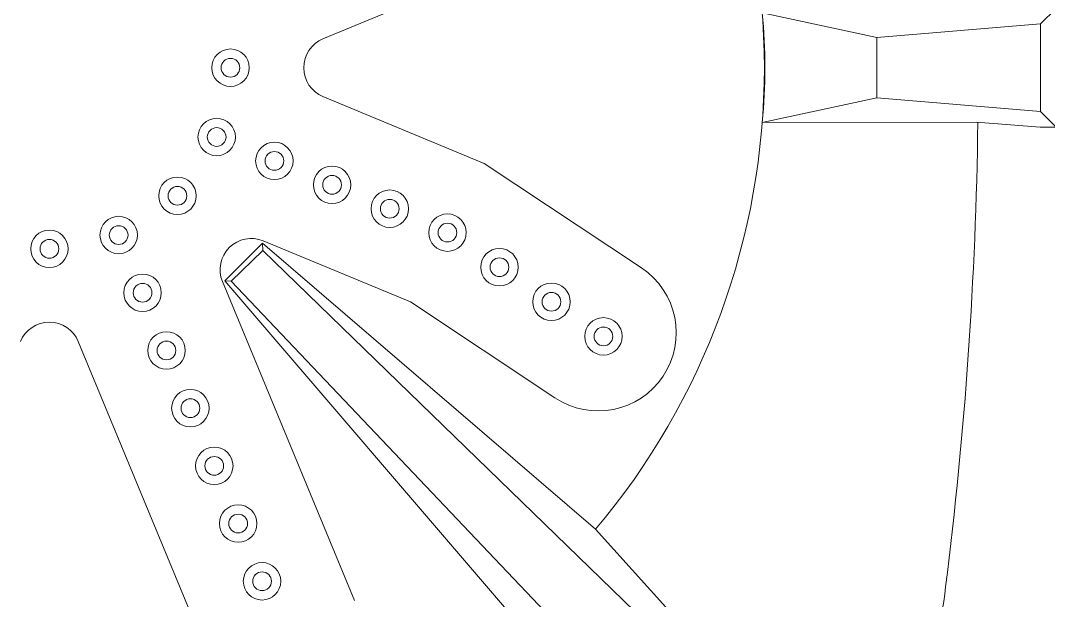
# Model space of a CAD drawing. Extents: x 306 to 2240, y 18 to 779.
# Drawn here: x 689.0286 to 689.1932, y 391.7195 to 391.8123 of the extents above; entities that cross this region are included whole.
import ezdxf

# ---------------------------------------------------------------- set-up
doc = ezdxf.new("R2010")
doc.units = 0
doc.header["$MEASUREMENT"] = 0
doc.linetypes.add('ACAD_ISO03W100', pattern=[30, 12, -18])
doc.layers.add('EQUIPAMIENTO SUPER', color=1, linetype='Continuous')

msp = doc.modelspace()

# ---------------------------------------------------------------- linework, layer by layer
at = {"layer": 'EQUIPAMIENTO SUPER', "color": 253, "lineweight": 0}
for p, q in [((689.0770614294656, 391.8093716978022, -6.438942029e-07), (689.1281069401834, 391.8305154406389, -6.438942029e-07)), ((689.0770614294656, 391.8093716978022, -6.438942029e-07), (689.1281069401834, 391.8305154406389, -6.438942029e-07)), ((689.1657449408361, 391.8095725021578, -6.438942029e-07), (689.1474092655175, 391.8135136076853, -6.438942029e-07)), ((689.1657449408361, 391.8095725021578, -6.438942029e-07), (689.1657449408361, 391.8047525021579, -6.438942029e-07)), ((689.1657449408361, 391.7999325021576, -6.438942029e-07), (689.1657449408361, 391.8047525021579, -6.438942029e-07)), ((689.1029003687349, 391.7894300633947, -6.438942029e-07), (689.0770614294656, 391.8001329024773, -6.438942029e-07)), ((689.1029003687349, 391.7894300633947, -6.438942029e-07), (689.0770614294656, 391.8001329024773, -6.438942029e-07)), ((689.1657449408361, 391.7999325021576, -6.438942029e-07), (689.1474092655175, 391.7959913966303, -6.438942029e-07)), ((689.1817427116897, 391.7960573814186, -6.438942029e-07), (689.1474092655175, 391.7959913966303, -6.438942029e-07)), ((689.1918960051175, 391.7952525021576, -6.438942029e-07), (689.1817427116897, 391.7960573814186, -6.438942029e-07)), ((689.1944949408376, 391.7952525021576, -6.438942029e-07), (689.1918960051175, 391.7952525021576, -6.438942029e-07)), ((689.1029003687349, 391.7894300633947, -6.438942029e-07), (689.128052620616, 391.7727075657029, -6.438942029e-07)), ((689.0674432286384, 391.7755039618261, -6.438942029e-07), (689.0673714240531, 391.7766390742756, -6.438942029e-07)), ((689.0910852924665, 391.7672642232181, -6.438942029e-07), (689.0674943436591, 391.7770359141645, -6.438942029e-07)), ((689.0910852924665, 391.7672642232181, -6.438942029e-07), (689.0674943436591, 391.7770359141645, -6.438942029e-07)), ((689.0609615288325, 391.7705030993401, -6.438942029e-07), (689.0821052716697, 391.7194575886243, -6.438942029e-07)), ((689.0609615288325, 391.7705030993401, -6.438942029e-07), (689.0821052716697, 391.7194575886243, -6.438942029e-07)), ((689.0624934811699, 391.770554214358, -6.438942029e-07), (689.0613587727589, 391.7706264229802, -6.438942029e-07)), ((689.0910852924665, 391.7672642232181, -6.438942029e-07), (689.1142112969886, 391.7518888779359, -6.438942029e-07)), ((689.0378645405203, 391.7609360135303, -6.438942029e-07), (689.0590082833572, 391.7098905028151, -6.438942029e-07)), ((689.0378645405203, 391.7609360135303, -6.438942029e-07), (689.0590082833572, 391.7098905028151, -6.438942029e-07))]:
    msp.add_line(p, q, dxfattribs=at)
at = {"layer": 'EQUIPAMIENTO SUPER', "color": 253, "linetype": 'ACAD_ISO03W100', "lineweight": 0}
for p, q in [((689.1944949408376, 391.8142525021579, -6.438942029e-07), (689.1919949408388, 391.811752502158, -6.438942029e-07)), ((689.1944949408376, 391.7952525021576, -6.438942029e-07), (689.1919949408388, 391.7977525021576, -6.438942029e-07))]:
    msp.add_line(p, q, dxfattribs=at)
at = {"layer": 'EQUIPAMIENTO SUPER', "color": 253, "lineweight": 0, "elevation": -6.438508219e-07}
for points in [[(689.1657449408361, 391.8047525021579), (689.1657449408361, 391.8095725021578), (689.1919949408388, 391.811752502158), (689.1919949408388, 391.8047525021579)], [(689.1657449408361, 391.8047525021579), (689.1657449408361, 391.8095725021578), (689.1919949408388, 391.811752502158), (689.1919949408388, 391.811752502158)], [(689.1919949408388, 391.811752502158), (689.1919949408388, 391.8047525021579)], [(689.1657449408361, 391.8047525021579), (689.1657449408361, 391.799932502158), (689.1919949408388, 391.7977525021576), (689.1919949408388, 391.8047525021579)], [(689.1657449408361, 391.8047525021579), (689.1657449408361, 391.799932502158), (689.1919949408388, 391.7977525021576), (689.1919949408388, 391.7977525021576)], [(689.1919949408388, 391.7977525021576), (689.1919949408388, 391.8047525021579)], [(689.0613587727589, 391.7706264229802), (689.0673714240531, 391.7766390742756), (689.1206984346848, 391.7308462344024), (689.1446549854213, 391.7043144517704), (689.1944949408376, 391.6557244453879), (689.1944949408376, 391.6060025021579), (689.1754949408372, 391.6060025021579), (689.1754949408372, 391.6478552195067), (689.1336145263836, 391.6932807734674), (689.107101612643, 391.7172571192534), (689.0613587727589, 391.7706264229802)], [(689.1919949408388, 391.6085025021579), (689.1919949408388, 391.6546519970948), (689.0674432286384, 391.7755039618261), (689.0623485954953, 391.7705634343433), (689.177994940836, 391.6488530072215), (689.177994940836, 391.6085025021579), (689.1919949408388, 391.6085025021579), (689.1919949408388, 391.6085025021579)]]:
    msp.add_lwpolyline(points, dxfattribs=at)
at = {"layer": 'EQUIPAMIENTO SUPER', "color": 253, "lineweight": 0}
for centre, radius in [((689.0622451428592, 391.8047523001396, -6.438942029e-07), 0.003), ((689.0622451428592, 391.8047523001396, -6.438942029e-07), 0.003), ((689.0622451428592, 391.8047523001396, -6.438942029e-07), 0.003), ((689.0622451428592, 391.8047523001396, -6.438942029e-07), 0.003), ((689.0622451428592, 391.8047523001396, -6.438942029e-07), 0.003), ((689.0622451428592, 391.8047523001396, -6.438942029e-07), 0.003), ((689.0622451428592, 391.8047523001396, -6.438942029e-07), 0.003), ((689.0622451428592, 391.8047523001396, -6.438942029e-07), 0.003), ((689.0622451428592, 391.8047523001396, -6.438942029e-07), 0.003), ((689.0622451428592, 391.8047523001396, -6.438942029e-07), 0.003), ((689.0622451428592, 391.8047523001396, -6.438942029e-07), 0.003), ((689.0622451428592, 391.8047523001396, -6.438942029e-07), 0.003), ((689.0622451428592, 391.8047523001396, -6.438942029e-07), 0.003), ((689.0622451428592, 391.8047523001396, -6.438942029e-07), 0.003), ((689.0622451428592, 391.8047523001396, -6.438942029e-07), 0.003), ((689.0622451428592, 391.8047523001396, -6.438942029e-07), 0.003), ((689.0622451428592, 391.8047523001396, -6.438942029e-07), 0.0015), ((689.0622451428592, 391.8047523001396, -6.438942029e-07), 0.0015), ((689.0622451428592, 391.8047523001396, -6.438942029e-07), 0.0015), ((689.0622451428592, 391.8047523001396, -6.438942029e-07), 0.0015), ((689.0622451428592, 391.8047523001396, -6.438942029e-07), 0.0015), ((689.0622451428592, 391.8047523001396, -6.438942029e-07), 0.0015), ((689.0622451428592, 391.8047523001396, -6.438942029e-07), 0.0015), ((689.0622451428592, 391.8047523001396, -6.438942029e-07), 0.0015), ((689.0622451428592, 391.8047523001396, -6.438942029e-07), 0.0015), ((689.0622451428592, 391.8047523001396, -6.438942029e-07), 0.0015), ((689.0622451428592, 391.8047523001396, -6.438942029e-07), 0.0015), ((689.0622451428592, 391.8047523001396, -6.438942029e-07), 0.0015), ((689.0622451428592, 391.8047523001396, -6.438942029e-07), 0.0015), ((689.0622451428592, 391.8047523001396, -6.438942029e-07), 0.0015), ((689.0622451428592, 391.8047523001396, -6.438942029e-07), 0.0015), ((689.0622451428592, 391.8047523001396, -6.438942029e-07), 0.0015), ((689.0600376493007, 391.7936544806009, -6.438942029e-07), 0.003), ((689.0600376493007, 391.7936544806009, -6.438942029e-07), 0.003), ((689.0600376493007, 391.7936544806009, -6.438942029e-07), 0.003), ((689.0600376493007, 391.7936544806009, -6.438942029e-07), 0.003), ((689.0600376493007, 391.7936544806009, -6.438942029e-07), 0.003), ((689.0600376493007, 391.7936544806009, -6.438942029e-07), 0.003), ((689.0600376493007, 391.7936544806009, -6.438942029e-07), 0.003), ((689.0600376493007, 391.7936544806009, -6.438942029e-07), 0.003), ((689.0600376493007, 391.7936544806009, -6.438942029e-07), 0.003), ((689.0600376493007, 391.7936544806009, -6.438942029e-07), 0.003), ((689.0600376493007, 391.7936544806009, -6.438942029e-07), 0.003), ((689.0600376493007, 391.7936544806009, -6.438942029e-07), 0.003), ((689.0600376493007, 391.7936544806009, -6.438942029e-07), 0.003), ((689.0600376493007, 391.7936544806009, -6.438942029e-07), 0.003), ((689.0600376493007, 391.7936544806009, -6.438942029e-07), 0.003), ((689.0600376493007, 391.7936544806009, -6.438942029e-07), 0.003), ((689.0600376493007, 391.7936544806009, -6.438942029e-07), 0.0015), ((689.0600376493007, 391.7936544806009, -6.438942029e-07), 0.0015), ((689.0600376493007, 391.7936544806009, -6.438942029e-07), 0.0015), ((689.0600376493007, 391.7936544806009, -6.438942029e-07), 0.0015), ((689.0600376493007, 391.7936544806009, -6.438942029e-07), 0.0015), ((689.0600376493007, 391.7936544806009, -6.438942029e-07), 0.0015), ((689.0600376493007, 391.7936544806009, -6.438942029e-07), 0.0015), ((689.0600376493007, 391.7936544806009, -6.438942029e-07), 0.0015), ((689.0600376493007, 391.7936544806009, -6.438942029e-07), 0.0015), ((689.0600376493007, 391.7936544806009, -6.438942029e-07), 0.0015), ((689.0600376493007, 391.7936544806009, -6.438942029e-07), 0.0015), ((689.0600376493007, 391.7936544806009, -6.438942029e-07), 0.0015), ((689.0600376493007, 391.7936544806009, -6.438942029e-07), 0.0015), ((689.0600376493007, 391.7936544806009, -6.438942029e-07), 0.0015), ((689.0600376493007, 391.7936544806009, -6.438942029e-07), 0.0015), ((689.0600376493007, 391.7936544806009, -6.438942029e-07), 0.0015), ((689.0692764446271, 391.7898276462774, -6.438942029e-07), 0.003), ((689.0692764446271, 391.7898276462774, -6.438942029e-07), 0.003), ((689.0692764446271, 391.7898276462774, -6.438942029e-07), 0.003), ((689.0692764446271, 391.7898276462774, -6.438942029e-07), 0.003), ((689.0692764446271, 391.7898276462774, -6.438942029e-07), 0.003), ((689.0692764446271, 391.7898276462774, -6.438942029e-07), 0.003), ((689.0692764446271, 391.7898276462774, -6.438942029e-07), 0.003), ((689.0692764446271, 391.7898276462774, -6.438942029e-07), 0.003), ((689.0692764446271, 391.7898276462774, -6.438942029e-07), 0.003), ((689.0692764446271, 391.7898276462774, -6.438942029e-07), 0.003), ((689.0692764446271, 391.7898276462774, -6.438942029e-07), 0.003), ((689.0692764446271, 391.7898276462774, -6.438942029e-07), 0.003), ((689.0692764446271, 391.7898276462774, -6.438942029e-07), 0.003), ((689.0692764446271, 391.7898276462774, -6.438942029e-07), 0.003), ((689.0692764446271, 391.7898276462774, -6.438942029e-07), 0.003), ((689.0692764446271, 391.7898276462774, -6.438942029e-07), 0.003), ((689.0692764446271, 391.7898276462774, -6.438942029e-07), 0.0015), ((689.0692764446271, 391.7898276462774, -6.438942029e-07), 0.0015), ((689.0692764446271, 391.7898276462774, -6.438942029e-07), 0.0015), ((689.0692764446271, 391.7898276462774, -6.438942029e-07), 0.0015), ((689.0692764446271, 391.7898276462774, -6.438942029e-07), 0.0015), ((689.0692764446271, 391.7898276462774, -6.438942029e-07), 0.0015), ((689.0692764446271, 391.7898276462774, -6.438942029e-07), 0.0015), ((689.0692764446271, 391.7898276462774, -6.438942029e-07), 0.0015), ((689.0692764446271, 391.7898276462774, -6.438942029e-07), 0.0015), ((689.0692764446271, 391.7898276462774, -6.438942029e-07), 0.0015), ((689.0692764446271, 391.7898276462774, -6.438942029e-07), 0.0015), ((689.0692764446271, 391.7898276462774, -6.438942029e-07), 0.0015), ((689.0692764446271, 391.7898276462774, -6.438942029e-07), 0.0015), ((689.0692764446271, 391.7898276462774, -6.438942029e-07), 0.0015), ((689.0692764446271, 391.7898276462774, -6.438942029e-07), 0.0015), ((689.0692764446271, 391.7898276462774, -6.438942029e-07), 0.0015), ((689.0785152399533, 391.7860008119537, -6.438942029e-07), 0.003), ((689.0785152399533, 391.7860008119537, -6.438942029e-07), 0.003), ((689.0785152399533, 391.7860008119537, -6.438942029e-07), 0.003), ((689.0785152399533, 391.7860008119537, -6.438942029e-07), 0.003), ((689.0785152399533, 391.7860008119537, -6.438942029e-07), 0.003), ((689.0785152399533, 391.7860008119537, -6.438942029e-07), 0.003), ((689.0785152399533, 391.7860008119537, -6.438942029e-07), 0.003), ((689.0785152399533, 391.7860008119537, -6.438942029e-07), 0.003), ((689.0785152399533, 391.7860008119537, -6.438942029e-07), 0.003), ((689.0785152399533, 391.7860008119537, -6.438942029e-07), 0.003), ((689.0785152399533, 391.7860008119537, -6.438942029e-07), 0.003), ((689.0785152399533, 391.7860008119537, -6.438942029e-07), 0.003), ((689.0785152399533, 391.7860008119537, -6.438942029e-07), 0.003), ((689.0785152399533, 391.7860008119537, -6.438942029e-07), 0.003), ((689.0785152399533, 391.7860008119537, -6.438942029e-07), 0.003), ((689.0785152399533, 391.7860008119537, -6.438942029e-07), 0.003), ((689.0537512395152, 391.7842462034852, -6.438942029e-07), 0.003), ((689.0537512395152, 391.7842462034852, -6.438942029e-07), 0.003), ((689.0537512395152, 391.7842462034852, -6.438942029e-07), 0.003), ((689.0537512395152, 391.7842462034852, -6.438942029e-07), 0.003), ((689.0537512395152, 391.7842462034852, -6.438942029e-07), 0.003), ((689.0537512395152, 391.7842462034852, -6.438942029e-07), 0.003), ((689.0537512395152, 391.7842462034852, -6.438942029e-07), 0.003), ((689.0537512395152, 391.7842462034852, -6.438942029e-07), 0.003), ((689.0537512395152, 391.7842462034852, -6.438942029e-07), 0.003), ((689.0537512395152, 391.7842462034852, -6.438942029e-07), 0.003), ((689.0537512395152, 391.7842462034852, -6.438942029e-07), 0.003), ((689.0537512395152, 391.7842462034852, -6.438942029e-07), 0.003), ((689.0537512395152, 391.7842462034852, -6.438942029e-07), 0.003), ((689.0537512395152, 391.7842462034852, -6.438942029e-07), 0.003), ((689.0537512395152, 391.7842462034852, -6.438942029e-07), 0.003), ((689.0537512395152, 391.7842462034852, -6.438942029e-07), 0.003), ((689.0537512395152, 391.7842462034852, -6.438942029e-07), 0.003), ((689.0537512395152, 391.7842462034852, -6.438942029e-07), 0.003), ((689.0537512395152, 391.7842462034852, -6.438942029e-07), 0.003), ((689.0537512395152, 391.7842462034852, -6.438942029e-07), 0.003), ((689.0537512395152, 391.7842462034852, -6.438942029e-07), 0.003), ((689.0537512395152, 391.7842462034852, -6.438942029e-07), 0.003), ((689.0537512395152, 391.7842462034852, -6.438942029e-07), 0.003), ((689.0537512395152, 391.7842462034852, -6.438942029e-07), 0.003), ((689.0537512395152, 391.7842462034852, -6.438942029e-07), 0.003), ((689.0785152399533, 391.7860008119537, -6.438942029e-07), 0.0015), ((689.0785152399533, 391.7860008119537, -6.438942029e-07), 0.0015), ((689.0785152399533, 391.7860008119537, -6.438942029e-07), 0.0015), ((689.0785152399533, 391.7860008119537, -6.438942029e-07), 0.0015), ((689.0785152399533, 391.7860008119537, -6.438942029e-07), 0.0015), ((689.0785152399533, 391.7860008119537, -6.438942029e-07), 0.0015), ((689.0785152399533, 391.7860008119537, -6.438942029e-07), 0.0015), ((689.0785152399533, 391.7860008119537, -6.438942029e-07), 0.0015), ((689.0785152399533, 391.7860008119537, -6.438942029e-07), 0.0015), ((689.0785152399533, 391.7860008119537, -6.438942029e-07), 0.0015), ((689.0785152399533, 391.7860008119537, -6.438942029e-07), 0.0015), ((689.0785152399533, 391.7860008119537, -6.438942029e-07), 0.0015), ((689.0785152399533, 391.7860008119537, -6.438942029e-07), 0.0015), ((689.0785152399533, 391.7860008119537, -6.438942029e-07), 0.0015), ((689.0785152399533, 391.7860008119537, -6.438942029e-07), 0.0015), ((689.0785152399533, 391.7860008119537, -6.438942029e-07), 0.0015), ((689.0537512395152, 391.7842462034852, -6.438942029e-07), 0.0015), ((689.0537512395152, 391.7842462034852, -6.438942029e-07), 0.0015), ((689.0537512395152, 391.7842462034852, -6.438942029e-07), 0.0015), ((689.0537512395152, 391.7842462034852, -6.438942029e-07), 0.0015), ((689.0537512395152, 391.7842462034852, -6.438942029e-07), 0.0015), ((689.0537512395152, 391.7842462034852, -6.438942029e-07), 0.0015), ((689.0537512395152, 391.7842462034852, -6.438942029e-07), 0.0015), ((689.0537512395152, 391.7842462034852, -6.438942029e-07), 0.0015), ((689.0537512395152, 391.7842462034852, -6.438942029e-07), 0.0015), ((689.0537512395152, 391.7842462034852, -6.438942029e-07), 0.0015), ((689.0537512395152, 391.7842462034852, -6.438942029e-07), 0.0015), ((689.0537512395152, 391.7842462034852, -6.438942029e-07), 0.0015), ((689.0537512395152, 391.7842462034852, -6.438942029e-07), 0.0015), ((689.0537512395152, 391.7842462034852, -6.438942029e-07), 0.0015), ((689.0537512395152, 391.7842462034852, -6.438942029e-07), 0.0015), ((689.0537512395152, 391.7842462034852, -6.438942029e-07), 0.0015), ((689.0877540352761, 391.78217397763, -6.438942029e-07), 0.003), ((689.0877540352761, 391.78217397763, -6.438942029e-07), 0.003), ((689.0877540352761, 391.78217397763, -6.438942029e-07), 0.003), ((689.0877540352761, 391.78217397763, -6.438942029e-07), 0.003), ((689.0877540352761, 391.78217397763, -6.438942029e-07), 0.003), ((689.0877540352761, 391.78217397763, -6.438942029e-07), 0.003), ((689.0877540352761, 391.78217397763, -6.438942029e-07), 0.003), ((689.0877540352761, 391.78217397763, -6.438942029e-07), 0.003), ((689.0877540352761, 391.78217397763, -6.438942029e-07), 0.003), ((689.0877540352761, 391.78217397763, -6.438942029e-07), 0.003), ((689.0877540352761, 391.78217397763, -6.438942029e-07), 0.003), ((689.0877540352761, 391.78217397763, -6.438942029e-07), 0.003), ((689.0877540352761, 391.78217397763, -6.438942029e-07), 0.003), ((689.0877540352761, 391.78217397763, -6.438942029e-07), 0.003), ((689.0877540352761, 391.78217397763, -6.438942029e-07), 0.003), ((689.0877540352761, 391.78217397763, -6.438942029e-07), 0.003), ((689.0877540352761, 391.78217397763, -6.438942029e-07), 0.0015), ((689.0877540352761, 391.78217397763, -6.438942029e-07), 0.0015), ((689.0877540352761, 391.78217397763, -6.438942029e-07), 0.0015), ((689.0877540352761, 391.78217397763, -6.438942029e-07), 0.0015), ((689.0877540352761, 391.78217397763, -6.438942029e-07), 0.0015), ((689.0877540352761, 391.78217397763, -6.438942029e-07), 0.0015), ((689.0877540352761, 391.78217397763, -6.438942029e-07), 0.0015), ((689.0877540352761, 391.78217397763, -6.438942029e-07), 0.0015), ((689.0877540352761, 391.78217397763, -6.438942029e-07), 0.0015), ((689.0877540352761, 391.78217397763, -6.438942029e-07), 0.0015), ((689.0877540352761, 391.78217397763, -6.438942029e-07), 0.0015), ((689.0877540352761, 391.78217397763, -6.438942029e-07), 0.0015), ((689.0877540352761, 391.78217397763, -6.438942029e-07), 0.0015), ((689.0877540352761, 391.78217397763, -6.438942029e-07), 0.0015), ((689.0877540352761, 391.78217397763, -6.438942029e-07), 0.0015), ((689.0877540352761, 391.78217397763, -6.438942029e-07), 0.0015), ((689.0443429623978, 391.7779597936969, -6.438942029e-07), 0.003), ((689.0443429623978, 391.7779597936969, -6.438942029e-07), 0.003), ((689.0443429623978, 391.7779597936969, -6.438942029e-07), 0.003), ((689.0443429623978, 391.7779597936969, -6.438942029e-07), 0.003), ((689.0443429623978, 391.7779597936969, -6.438942029e-07), 0.003), ((689.0443429623978, 391.7779597936969, -6.438942029e-07), 0.003), ((689.0443429623978, 391.7779597936969, -6.438942029e-07), 0.003), ((689.0443429623978, 391.7779597936969, -6.438942029e-07), 0.003), ((689.0443429623978, 391.7779597936969, -6.438942029e-07), 0.003), ((689.0443429623978, 391.7779597936969, -6.438942029e-07), 0.003), ((689.0443429623978, 391.7779597936969, -6.438942029e-07), 0.003), ((689.0443429623978, 391.7779597936969, -6.438942029e-07), 0.003), ((689.0443429623978, 391.7779597936969, -6.438942029e-07), 0.003), ((689.0443429623978, 391.7779597936969, -6.438942029e-07), 0.003), ((689.0443429623978, 391.7779597936969, -6.438942029e-07), 0.003), ((689.0443429623978, 391.7779597936969, -6.438942029e-07), 0.003), ((689.0443429623978, 391.7779597936969, -6.438942029e-07), 0.003), ((689.0443429623978, 391.7779597936969, -6.438942029e-07), 0.003), ((689.0443429623978, 391.7779597936969, -6.438942029e-07), 0.003), ((689.0443429623978, 391.7779597936969, -6.438942029e-07), 0.003), ((689.0443429623978, 391.7779597936969, -6.438942029e-07), 0.003), ((689.0443429623978, 391.7779597936969, -6.438942029e-07), 0.003), ((689.0443429623978, 391.7779597936969, -6.438942029e-07), 0.003), ((689.0443429623978, 391.7779597936969, -6.438942029e-07), 0.003), ((689.0443429623978, 391.7779597936969, -6.438942029e-07), 0.003), ((689.0443429623978, 391.7779597936969, -6.438942029e-07), 0.003), ((689.0443429623978, 391.7779597936969, -6.438942029e-07), 0.003), ((689.0443429623978, 391.7779597936969, -6.438942029e-07), 0.003), ((689.0443429623978, 391.7779597936969, -6.438942029e-07), 0.003), ((689.0443429623978, 391.7779597936969, -6.438942029e-07), 0.003), ((689.0443429623978, 391.7779597936969, -6.438942029e-07), 0.003), ((689.0443429623978, 391.7779597936969, -6.438942029e-07), 0.003), ((689.0443429623978, 391.7779597936969, -6.438942029e-07), 0.003), ((689.0443429623978, 391.7779597936969, -6.438942029e-07), 0.003), ((689.0443429623978, 391.7779597936969, -6.438942029e-07), 0.003), ((689.0443429623978, 391.7779597936969, -6.438942029e-07), 0.003), ((689.0443429623978, 391.7779597936969, -6.438942029e-07), 0.003), ((689.0443429623978, 391.7779597936969, -6.438942029e-07), 0.003), ((689.0443429623978, 391.7779597936969, -6.438942029e-07), 0.003), ((689.0443429623978, 391.7779597936969, -6.438942029e-07), 0.003), ((689.0443429623978, 391.7779597936969, -6.438942029e-07), 0.003), ((689.0443429623978, 391.7779597936969, -6.438942029e-07), 0.003), ((689.0443429623978, 391.7779597936969, -6.438942029e-07), 0.003), ((689.0443429623978, 391.7779597936969, -6.438942029e-07), 0.003), ((689.0443429623978, 391.7779597936969, -6.438942029e-07), 0.003), ((689.0443429623978, 391.7779597936969, -6.438942029e-07), 0.003), ((689.0443429623978, 391.7779597936969, -6.438942029e-07), 0.003), ((689.0443429623978, 391.7779597936969, -6.438942029e-07), 0.003), ((689.0969928306025, 391.7783471433066, -6.438942029e-07), 0.003), ((689.0969928306025, 391.7783471433066, -6.438942029e-07), 0.003), ((689.0969928306025, 391.7783471433066, -6.438942029e-07), 0.003), ((689.0969928306025, 391.7783471433066, -6.438942029e-07), 0.003), ((689.0969928306025, 391.7783471433066, -6.438942029e-07), 0.003), ((689.0969928306025, 391.7783471433066, -6.438942029e-07), 0.003), ((689.0969928306025, 391.7783471433066, -6.438942029e-07), 0.003), ((689.0969928306025, 391.7783471433066, -6.438942029e-07), 0.003), ((689.0969928306025, 391.7783471433066, -6.438942029e-07), 0.003), ((689.0969928306025, 391.7783471433066, -6.438942029e-07), 0.003), ((689.0969928306025, 391.7783471433066, -6.438942029e-07), 0.003), ((689.0969928306025, 391.7783471433066, -6.438942029e-07), 0.003), ((689.0969928306025, 391.7783471433066, -6.438942029e-07), 0.003), ((689.0969928306025, 391.7783471433066, -6.438942029e-07), 0.003), ((689.0969928306025, 391.7783471433066, -6.438942029e-07), 0.003), ((689.0969928306025, 391.7783471433066, -6.438942029e-07), 0.003), ((689.0443429623978, 391.7779597936969, -6.438942029e-07), 0.0015), ((689.0443429623978, 391.7779597936969, -6.438942029e-07), 0.0015), ((689.0443429623978, 391.7779597936969, -6.438942029e-07), 0.0015), ((689.0443429623978, 391.7779597936969, -6.438942029e-07), 0.0015), ((689.0443429623978, 391.7779597936969, -6.438942029e-07), 0.0015), ((689.0443429623978, 391.7779597936969, -6.438942029e-07), 0.0015), ((689.0443429623978, 391.7779597936969, -6.438942029e-07), 0.0015), ((689.0443429623978, 391.7779597936969, -6.438942029e-07), 0.0015), ((689.0443429623978, 391.7779597936969, -6.438942029e-07), 0.0015), ((689.0443429623978, 391.7779597936969, -6.438942029e-07), 0.0015), ((689.0443429623978, 391.7779597936969, -6.438942029e-07), 0.0015), ((689.0443429623978, 391.7779597936969, -6.438942029e-07), 0.0015), ((689.0443429623978, 391.7779597936969, -6.438942029e-07), 0.0015), ((689.0443429623978, 391.7779597936969, -6.438942029e-07), 0.0015), ((689.0443429623978, 391.7779597936969, -6.438942029e-07), 0.0015), ((689.0443429623978, 391.7779597936969, -6.438942029e-07), 0.0015), ((689.0443429623978, 391.7779597936969, -6.438942029e-07), 0.0015), ((689.0443429623978, 391.7779597936969, -6.438942029e-07), 0.0015), ((689.0443429623978, 391.7779597936969, -6.438942029e-07), 0.0015), ((689.0443429623978, 391.7779597936969, -6.438942029e-07), 0.0015), ((689.0443429623978, 391.7779597936969, -6.438942029e-07), 0.0015), ((689.0443429623978, 391.7779597936969, -6.438942029e-07), 0.0015), ((689.0443429623978, 391.7779597936969, -6.438942029e-07), 0.0015), ((689.0443429623978, 391.7779597936969, -6.438942029e-07), 0.0015), ((689.0443429623978, 391.7779597936969, -6.438942029e-07), 0.0015), ((689.0443429623978, 391.7779597936969, -6.438942029e-07), 0.0015), ((689.0443429623978, 391.7779597936969, -6.438942029e-07), 0.0015), ((689.0443429623978, 391.7779597936969, -6.438942029e-07), 0.0015), ((689.0443429623978, 391.7779597936969, -6.438942029e-07), 0.0015), ((689.0443429623978, 391.7779597936969, -6.438942029e-07), 0.0015), ((689.0443429623978, 391.7779597936969, -6.438942029e-07), 0.0015), ((689.0443429623978, 391.7779597936969, -6.438942029e-07), 0.0015), ((689.0443429623978, 391.7779597936969, -6.438942029e-07), 0.0015), ((689.0443429623978, 391.7779597936969, -6.438942029e-07), 0.0015), ((689.0443429623978, 391.7779597936969, -6.438942029e-07), 0.0015), ((689.0443429623978, 391.7779597936969, -6.438942029e-07), 0.0015), ((689.0443429623978, 391.7779597936969, -6.438942029e-07), 0.0015), ((689.0443429623978, 391.7779597936969, -6.438942029e-07), 0.0015), ((689.0443429623978, 391.7779597936969, -6.438942029e-07), 0.0015), ((689.0443429623978, 391.7779597936969, -6.438942029e-07), 0.0015), ((689.0443429623978, 391.7779597936969, -6.438942029e-07), 0.0015), ((689.0443429623978, 391.7779597936969, -6.438942029e-07), 0.0015), ((689.0443429623978, 391.7779597936969, -6.438942029e-07), 0.0015), ((689.0443429623978, 391.7779597936969, -6.438942029e-07), 0.0015), ((689.0443429623978, 391.7779597936969, -6.438942029e-07), 0.0015), ((689.0443429623978, 391.7779597936969, -6.438942029e-07), 0.0015), ((689.0443429623978, 391.7779597936969, -6.438942029e-07), 0.0015), ((689.0443429623978, 391.7779597936969, -6.438942029e-07), 0.0015), ((689.0969928306025, 391.7783471433066, -6.438942029e-07), 0.0015), ((689.0969928306025, 391.7783471433066, -6.438942029e-07), 0.0015), ((689.0969928306025, 391.7783471433066, -6.438942029e-07), 0.0015), ((689.0969928306025, 391.7783471433066, -6.438942029e-07), 0.0015), ((689.0969928306025, 391.7783471433066, -6.438942029e-07), 0.0015), ((689.0969928306025, 391.7783471433066, -6.438942029e-07), 0.0015), ((689.0969928306025, 391.7783471433066, -6.438942029e-07), 0.0015), ((689.0969928306025, 391.7783471433066, -6.438942029e-07), 0.0015), ((689.0969928306025, 391.7783471433066, -6.438942029e-07), 0.0015), ((689.0969928306025, 391.7783471433066, -6.438942029e-07), 0.0015), ((689.0969928306025, 391.7783471433066, -6.438942029e-07), 0.0015), ((689.0969928306025, 391.7783471433066, -6.438942029e-07), 0.0015), ((689.0969928306025, 391.7783471433066, -6.438942029e-07), 0.0015), ((689.0969928306025, 391.7783471433066, -6.438942029e-07), 0.0015), ((689.0969928306025, 391.7783471433066, -6.438942029e-07), 0.0015), ((689.0969928306025, 391.7783471433066, -6.438942029e-07), 0.0015), ((689.0332451428606, 391.7757523001394, -6.438942029e-07), 0.003), ((689.0332451428606, 391.7757523001394, -6.438942029e-07), 0.003), ((689.0332451428606, 391.7757523001394, -6.438942029e-07), 0.003), ((689.0332451428606, 391.7757523001394, -6.438942029e-07), 0.003), ((689.0332451428606, 391.7757523001394, -6.438942029e-07), 0.003), ((689.0332451428606, 391.7757523001394, -6.438942029e-07), 0.003), ((689.0332451428606, 391.7757523001394, -6.438942029e-07), 0.003), ((689.0332451428606, 391.7757523001394, -6.438942029e-07), 0.003), ((689.0332451428606, 391.7757523001394, -6.438942029e-07), 0.003), ((689.0332451428606, 391.7757523001394, -6.438942029e-07), 0.003), ((689.0332451428606, 391.7757523001394, -6.438942029e-07), 0.003), ((689.0332451428606, 391.7757523001394, -6.438942029e-07), 0.003), ((689.0332451428606, 391.7757523001394, -6.438942029e-07), 0.003), ((689.0332451428606, 391.7757523001394, -6.438942029e-07), 0.003), ((689.0332451428606, 391.7757523001394, -6.438942029e-07), 0.003), ((689.0332451428606, 391.7757523001394, -6.438942029e-07), 0.003), ((689.0332451428606, 391.7757523001394, -6.438942029e-07), 0.003), ((689.0332451428606, 391.7757523001394, -6.438942029e-07), 0.003), ((689.0332451428606, 391.7757523001394, -6.438942029e-07), 0.003), ((689.0332451428606, 391.7757523001394, -6.438942029e-07), 0.003), ((689.0332451428606, 391.7757523001394, -6.438942029e-07), 0.003), ((689.0332451428606, 391.7757523001394, -6.438942029e-07), 0.003), ((689.0332451428606, 391.7757523001394, -6.438942029e-07), 0.003), ((689.0332451428606, 391.7757523001394, -6.438942029e-07), 0.003), ((689.0332451428606, 391.7757523001394, -6.438942029e-07), 0.003), ((689.0332451428606, 391.7757523001394, -6.438942029e-07), 0.003), ((689.0332451428606, 391.7757523001394, -6.438942029e-07), 0.003), ((689.0332451428606, 391.7757523001394, -6.438942029e-07), 0.003), ((689.0332451428606, 391.7757523001394, -6.438942029e-07), 0.003), ((689.0332451428606, 391.7757523001394, -6.438942029e-07), 0.003), ((689.0332451428606, 391.7757523001394, -6.438942029e-07), 0.003), ((689.0332451428606, 391.7757523001394, -6.438942029e-07), 0.003), ((689.0332451428606, 391.7757523001394, -6.438942029e-07), 0.0015), ((689.0332451428606, 391.7757523001394, -6.438942029e-07), 0.0015), ((689.0332451428606, 391.7757523001394, -6.438942029e-07), 0.0015), ((689.0332451428606, 391.7757523001394, -6.438942029e-07), 0.0015), ((689.0332451428606, 391.7757523001394, -6.438942029e-07), 0.0015), ((689.0332451428606, 391.7757523001394, -6.438942029e-07), 0.0015), ((689.0332451428606, 391.7757523001394, -6.438942029e-07), 0.0015), ((689.0332451428606, 391.7757523001394, -6.438942029e-07), 0.0015), ((689.0332451428606, 391.7757523001394, -6.438942029e-07), 0.0015), ((689.0332451428606, 391.7757523001394, -6.438942029e-07), 0.0015), ((689.0332451428606, 391.7757523001394, -6.438942029e-07), 0.0015), ((689.0332451428606, 391.7757523001394, -6.438942029e-07), 0.0015), ((689.0332451428606, 391.7757523001394, -6.438942029e-07), 0.0015), ((689.0332451428606, 391.7757523001394, -6.438942029e-07), 0.0015), ((689.0332451428606, 391.7757523001394, -6.438942029e-07), 0.0015), ((689.0332451428606, 391.7757523001394, -6.438942029e-07), 0.0015), ((689.0332451428606, 391.7757523001394, -6.438942029e-07), 0.0015), ((689.0332451428606, 391.7757523001394, -6.438942029e-07), 0.0015), ((689.0332451428606, 391.7757523001394, -6.438942029e-07), 0.0015), ((689.0332451428606, 391.7757523001394, -6.438942029e-07), 0.0015), ((689.0332451428606, 391.7757523001394, -6.438942029e-07), 0.0015), ((689.0332451428606, 391.7757523001394, -6.438942029e-07), 0.0015), ((689.0332451428606, 391.7757523001394, -6.438942029e-07), 0.0015), ((689.0332451428606, 391.7757523001394, -6.438942029e-07), 0.0015), ((689.0332451428606, 391.7757523001394, -6.438942029e-07), 0.0015), ((689.0332451428606, 391.7757523001394, -6.438942029e-07), 0.0015), ((689.0332451428606, 391.7757523001394, -6.438942029e-07), 0.0015), ((689.0332451428606, 391.7757523001394, -6.438942029e-07), 0.0015), ((689.0332451428606, 391.7757523001394, -6.438942029e-07), 0.0015), ((689.0332451428606, 391.7757523001394, -6.438942029e-07), 0.0015), ((689.0332451428606, 391.7757523001394, -6.438942029e-07), 0.0015), ((689.0332451428606, 391.7757523001394, -6.438942029e-07), 0.0015), ((689.1053203057076, 391.772810613857, -6.438942029e-07), 0.003), ((689.1053203057076, 391.772810613857, -6.438942029e-07), 0.003), ((689.1053203057076, 391.772810613857, -6.438942029e-07), 0.003), ((689.1053203057076, 391.772810613857, -6.438942029e-07), 0.003), ((689.1053203057076, 391.772810613857, -6.438942029e-07), 0.003), ((689.1053203057076, 391.772810613857, -6.438942029e-07), 0.003), ((689.1053203057076, 391.772810613857, -6.438942029e-07), 0.003), ((689.1053203057076, 391.772810613857, -6.438942029e-07), 0.003), ((689.1053203057076, 391.772810613857, -6.438942029e-07), 0.003), ((689.1053203057076, 391.772810613857, -6.438942029e-07), 0.003), ((689.1053203057076, 391.772810613857, -6.438942029e-07), 0.003), ((689.1053203057076, 391.772810613857, -6.438942029e-07), 0.003), ((689.1053203057076, 391.772810613857, -6.438942029e-07), 0.003), ((689.1053203057076, 391.772810613857, -6.438942029e-07), 0.003), ((689.1053203057076, 391.772810613857, -6.438942029e-07), 0.003), ((689.1053203057076, 391.772810613857, -6.438942029e-07), 0.003), ((689.1053203057076, 391.772810613857, -6.438942029e-07), 0.0015), ((689.1053203057076, 391.772810613857, -6.438942029e-07), 0.0015), ((689.1053203057076, 391.772810613857, -6.438942029e-07), 0.0015), ((689.1053203057076, 391.772810613857, -6.438942029e-07), 0.0015), ((689.1053203057076, 391.772810613857, -6.438942029e-07), 0.0015), ((689.1053203057076, 391.772810613857, -6.438942029e-07), 0.0015), ((689.1053203057076, 391.772810613857, -6.438942029e-07), 0.0015), ((689.1053203057076, 391.772810613857, -6.438942029e-07), 0.0015), ((689.1053203057076, 391.772810613857, -6.438942029e-07), 0.0015), ((689.1053203057076, 391.772810613857, -6.438942029e-07), 0.0015), ((689.1053203057076, 391.772810613857, -6.438942029e-07), 0.0015), ((689.1053203057076, 391.772810613857, -6.438942029e-07), 0.0015), ((689.1053203057076, 391.772810613857, -6.438942029e-07), 0.0015), ((689.1053203057076, 391.772810613857, -6.438942029e-07), 0.0015), ((689.1053203057076, 391.772810613857, -6.438942029e-07), 0.0015), ((689.1053203057076, 391.772810613857, -6.438942029e-07), 0.0015), ((689.0481697967211, 391.7687209983719, -6.438942029e-07), 0.003), ((689.0481697967211, 391.7687209983719, -6.438942029e-07), 0.003), ((689.0481697967211, 391.7687209983719, -6.438942029e-07), 0.003), ((689.0481697967211, 391.7687209983719, -6.438942029e-07), 0.003), ((689.0481697967211, 391.7687209983719, -6.438942029e-07), 0.003), ((689.0481697967211, 391.7687209983719, -6.438942029e-07), 0.003), ((689.0481697967211, 391.7687209983719, -6.438942029e-07), 0.003), ((689.0481697967211, 391.7687209983719, -6.438942029e-07), 0.003), ((689.0481697967211, 391.7687209983719, -6.438942029e-07), 0.003), ((689.0481697967211, 391.7687209983719, -6.438942029e-07), 0.003), ((689.0481697967211, 391.7687209983719, -6.438942029e-07), 0.003), ((689.0481697967211, 391.7687209983719, -6.438942029e-07), 0.003), ((689.0481697967211, 391.7687209983719, -6.438942029e-07), 0.003), ((689.0481697967211, 391.7687209983719, -6.438942029e-07), 0.003), ((689.0481697967211, 391.7687209983719, -6.438942029e-07), 0.003), ((689.0481697967211, 391.7687209983719, -6.438942029e-07), 0.003), ((689.0481697967211, 391.7687209983719, -6.438942029e-07), 0.0015), ((689.0481697967211, 391.7687209983719, -6.438942029e-07), 0.0015), ((689.0481697967211, 391.7687209983719, -6.438942029e-07), 0.0015), ((689.0481697967211, 391.7687209983719, -6.438942029e-07), 0.0015), ((689.0481697967211, 391.7687209983719, -6.438942029e-07), 0.0015), ((689.0481697967211, 391.7687209983719, -6.438942029e-07), 0.0015), ((689.0481697967211, 391.7687209983719, -6.438942029e-07), 0.0015), ((689.0481697967211, 391.7687209983719, -6.438942029e-07), 0.0015), ((689.0481697967211, 391.7687209983719, -6.438942029e-07), 0.0015), ((689.0481697967211, 391.7687209983719, -6.438942029e-07), 0.0015), ((689.0481697967211, 391.7687209983719, -6.438942029e-07), 0.0015), ((689.0481697967211, 391.7687209983719, -6.438942029e-07), 0.0015), ((689.0481697967211, 391.7687209983719, -6.438942029e-07), 0.0015), ((689.0481697967211, 391.7687209983719, -6.438942029e-07), 0.0015), ((689.0481697967211, 391.7687209983719, -6.438942029e-07), 0.0015), ((689.0481697967211, 391.7687209983719, -6.438942029e-07), 0.0015), ((689.1136477808162, 391.7672740844069, -6.438942029e-07), 0.003), ((689.1136477808162, 391.7672740844069, -6.438942029e-07), 0.003), ((689.1136477808162, 391.7672740844069, -6.438942029e-07), 0.003), ((689.1136477808162, 391.7672740844069, -6.438942029e-07), 0.003), ((689.1136477808162, 391.7672740844069, -6.438942029e-07), 0.003), ((689.1136477808162, 391.7672740844069, -6.438942029e-07), 0.003), ((689.1136477808162, 391.7672740844069, -6.438942029e-07), 0.003), ((689.1136477808162, 391.7672740844069, -6.438942029e-07), 0.003), ((689.1136477808162, 391.7672740844069, -6.438942029e-07), 0.003), ((689.1136477808162, 391.7672740844069, -6.438942029e-07), 0.003), ((689.1136477808162, 391.7672740844069, -6.438942029e-07), 0.003), ((689.1136477808162, 391.7672740844069, -6.438942029e-07), 0.003), ((689.1136477808162, 391.7672740844069, -6.438942029e-07), 0.003), ((689.1136477808162, 391.7672740844069, -6.438942029e-07), 0.003), ((689.1136477808162, 391.7672740844069, -6.438942029e-07), 0.003), ((689.1136477808162, 391.7672740844069, -6.438942029e-07), 0.003), ((689.1136477808162, 391.7672740844069, -6.438942029e-07), 0.0015), ((689.1136477808162, 391.7672740844069, -6.438942029e-07), 0.0015), ((689.1136477808162, 391.7672740844069, -6.438942029e-07), 0.0015), ((689.1136477808162, 391.7672740844069, -6.438942029e-07), 0.0015), ((689.1136477808162, 391.7672740844069, -6.438942029e-07), 0.0015), ((689.1136477808162, 391.7672740844069, -6.438942029e-07), 0.0015), ((689.1136477808162, 391.7672740844069, -6.438942029e-07), 0.0015), ((689.1136477808162, 391.7672740844069, -6.438942029e-07), 0.0015), ((689.1136477808162, 391.7672740844069, -6.438942029e-07), 0.0015), ((689.1136477808162, 391.7672740844069, -6.438942029e-07), 0.0015), ((689.1136477808162, 391.7672740844069, -6.438942029e-07), 0.0015), ((689.1136477808162, 391.7672740844069, -6.438942029e-07), 0.0015), ((689.1136477808162, 391.7672740844069, -6.438942029e-07), 0.0015), ((689.1136477808162, 391.7672740844069, -6.438942029e-07), 0.0015), ((689.1136477808162, 391.7672740844069, -6.438942029e-07), 0.0015), ((689.1136477808162, 391.7672740844069, -6.438942029e-07), 0.0015), ((689.1219752559214, 391.7617375549573, -6.438942029e-07), 0.003), ((689.1219752559214, 391.7617375549573, -6.438942029e-07), 0.003), ((689.1219752559214, 391.7617375549573, -6.438942029e-07), 0.003), ((689.1219752559214, 391.7617375549573, -6.438942029e-07), 0.003), ((689.1219752559214, 391.7617375549573, -6.438942029e-07), 0.003), ((689.1219752559214, 391.7617375549573, -6.438942029e-07), 0.003), ((689.1219752559214, 391.7617375549573, -6.438942029e-07), 0.003), ((689.1219752559214, 391.7617375549573, -6.438942029e-07), 0.003), ((689.1219752559214, 391.7617375549573, -6.438942029e-07), 0.003), ((689.1219752559214, 391.7617375549573, -6.438942029e-07), 0.003), ((689.1219752559214, 391.7617375549573, -6.438942029e-07), 0.003), ((689.1219752559214, 391.7617375549573, -6.438942029e-07), 0.003), ((689.1219752559214, 391.7617375549573, -6.438942029e-07), 0.003), ((689.1219752559214, 391.7617375549573, -6.438942029e-07), 0.003), ((689.1219752559214, 391.7617375549573, -6.438942029e-07), 0.003), ((689.1219752559214, 391.7617375549573, -6.438942029e-07), 0.003), ((689.0519966310443, 391.7594822030467, -6.438942029e-07), 0.003), ((689.0519966310443, 391.7594822030467, -6.438942029e-07), 0.003), ((689.0519966310443, 391.7594822030467, -6.438942029e-07), 0.003), ((689.0519966310443, 391.7594822030467, -6.438942029e-07), 0.003), ((689.0519966310443, 391.7594822030467, -6.438942029e-07), 0.003), ((689.0519966310443, 391.7594822030467, -6.438942029e-07), 0.003), ((689.0519966310443, 391.7594822030467, -6.438942029e-07), 0.003), ((689.0519966310443, 391.7594822030467, -6.438942029e-07), 0.003), ((689.0519966310443, 391.7594822030467, -6.438942029e-07), 0.003), ((689.0519966310443, 391.7594822030467, -6.438942029e-07), 0.003), ((689.0519966310443, 391.7594822030467, -6.438942029e-07), 0.003), ((689.0519966310443, 391.7594822030467, -6.438942029e-07), 0.003), ((689.0519966310443, 391.7594822030467, -6.438942029e-07), 0.003), ((689.0519966310443, 391.7594822030467, -6.438942029e-07), 0.003), ((689.0519966310443, 391.7594822030467, -6.438942029e-07), 0.003), ((689.0519966310443, 391.7594822030467, -6.438942029e-07), 0.003), ((689.1219752559214, 391.7617375549573, -6.438942029e-07), 0.0015), ((689.1219752559214, 391.7617375549573, -6.438942029e-07), 0.0015), ((689.1219752559214, 391.7617375549573, -6.438942029e-07), 0.0015), ((689.1219752559214, 391.7617375549573, -6.438942029e-07), 0.0015), ((689.1219752559214, 391.7617375549573, -6.438942029e-07), 0.0015), ((689.1219752559214, 391.7617375549573, -6.438942029e-07), 0.0015), ((689.1219752559214, 391.7617375549573, -6.438942029e-07), 0.0015), ((689.1219752559214, 391.7617375549573, -6.438942029e-07), 0.0015), ((689.1219752559214, 391.7617375549573, -6.438942029e-07), 0.0015), ((689.1219752559214, 391.7617375549573, -6.438942029e-07), 0.0015), ((689.1219752559214, 391.7617375549573, -6.438942029e-07), 0.0015), ((689.1219752559214, 391.7617375549573, -6.438942029e-07), 0.0015), ((689.1219752559214, 391.7617375549573, -6.438942029e-07), 0.0015), ((689.1219752559214, 391.7617375549573, -6.438942029e-07), 0.0015), ((689.1219752559214, 391.7617375549573, -6.438942029e-07), 0.0015), ((689.1219752559214, 391.7617375549573, -6.438942029e-07), 0.0015), ((689.0519966310443, 391.7594822030467, -6.438942029e-07), 0.0015), ((689.0519966310443, 391.7594822030467, -6.438942029e-07), 0.0015), ((689.0519966310443, 391.7594822030467, -6.438942029e-07), 0.0015), ((689.0519966310443, 391.7594822030467, -6.438942029e-07), 0.0015), ((689.0519966310443, 391.7594822030467, -6.438942029e-07), 0.0015), ((689.0519966310443, 391.7594822030467, -6.438942029e-07), 0.0015), ((689.0519966310443, 391.7594822030467, -6.438942029e-07), 0.0015), ((689.0519966310443, 391.7594822030467, -6.438942029e-07), 0.0015), ((689.0519966310443, 391.7594822030467, -6.438942029e-07), 0.0015), ((689.0519966310443, 391.7594822030467, -6.438942029e-07), 0.0015), ((689.0519966310443, 391.7594822030467, -6.438942029e-07), 0.0015), ((689.0519966310443, 391.7594822030467, -6.438942029e-07), 0.0015), ((689.0519966310443, 391.7594822030467, -6.438942029e-07), 0.0015), ((689.0519966310443, 391.7594822030467, -6.438942029e-07), 0.0015), ((689.0519966310443, 391.7594822030467, -6.438942029e-07), 0.0015), ((689.0519966310443, 391.7594822030467, -6.438942029e-07), 0.0015), ((689.0558234653674, 391.7502434077211, -6.438942029e-07), 0.003), ((689.0558234653674, 391.7502434077211, -6.438942029e-07), 0.003), ((689.0558234653674, 391.7502434077211, -6.438942029e-07), 0.003), ((689.0558234653674, 391.7502434077211, -6.438942029e-07), 0.003), ((689.0558234653674, 391.7502434077211, -6.438942029e-07), 0.003), ((689.0558234653674, 391.7502434077211, -6.438942029e-07), 0.003), ((689.0558234653674, 391.7502434077211, -6.438942029e-07), 0.003), ((689.0558234653674, 391.7502434077211, -6.438942029e-07), 0.003), ((689.0558234653674, 391.7502434077211, -6.438942029e-07), 0.003), ((689.0558234653674, 391.7502434077211, -6.438942029e-07), 0.003), ((689.0558234653674, 391.7502434077211, -6.438942029e-07), 0.003), ((689.0558234653674, 391.7502434077211, -6.438942029e-07), 0.003), ((689.0558234653674, 391.7502434077211, -6.438942029e-07), 0.003), ((689.0558234653674, 391.7502434077211, -6.438942029e-07), 0.003), ((689.0558234653674, 391.7502434077211, -6.438942029e-07), 0.003), ((689.0558234653674, 391.7502434077211, -6.438942029e-07), 0.003), ((689.0558234653674, 391.7502434077211, -6.438942029e-07), 0.0015), ((689.0558234653674, 391.7502434077211, -6.438942029e-07), 0.0015), ((689.0558234653674, 391.7502434077211, -6.438942029e-07), 0.0015), ((689.0558234653674, 391.7502434077211, -6.438942029e-07), 0.0015), ((689.0558234653674, 391.7502434077211, -6.438942029e-07), 0.0015), ((689.0558234653674, 391.7502434077211, -6.438942029e-07), 0.0015), ((689.0558234653674, 391.7502434077211, -6.438942029e-07), 0.0015), ((689.0558234653674, 391.7502434077211, -6.438942029e-07), 0.0015), ((689.0558234653674, 391.7502434077211, -6.438942029e-07), 0.0015), ((689.0558234653674, 391.7502434077211, -6.438942029e-07), 0.0015), ((689.0558234653674, 391.7502434077211, -6.438942029e-07), 0.0015), ((689.0558234653674, 391.7502434077211, -6.438942029e-07), 0.0015), ((689.0558234653674, 391.7502434077211, -6.438942029e-07), 0.0015), ((689.0558234653674, 391.7502434077211, -6.438942029e-07), 0.0015), ((689.0558234653674, 391.7502434077211, -6.438942029e-07), 0.0015), ((689.0558234653674, 391.7502434077211, -6.438942029e-07), 0.0015), ((689.0596502996907, 391.7410046123963, -6.438942029e-07), 0.003), ((689.0596502996907, 391.7410046123963, -6.438942029e-07), 0.003), ((689.0596502996907, 391.7410046123963, -6.438942029e-07), 0.003), ((689.0596502996907, 391.7410046123963, -6.438942029e-07), 0.003), ((689.0596502996907, 391.7410046123963, -6.438942029e-07), 0.003), ((689.0596502996907, 391.7410046123963, -6.438942029e-07), 0.003), ((689.0596502996907, 391.7410046123963, -6.438942029e-07), 0.003), ((689.0596502996907, 391.7410046123963, -6.438942029e-07), 0.003), ((689.0596502996907, 391.7410046123963, -6.438942029e-07), 0.003), ((689.0596502996907, 391.7410046123963, -6.438942029e-07), 0.003), ((689.0596502996907, 391.7410046123963, -6.438942029e-07), 0.003), ((689.0596502996907, 391.7410046123963, -6.438942029e-07), 0.003), ((689.0596502996907, 391.7410046123963, -6.438942029e-07), 0.003), ((689.0596502996907, 391.7410046123963, -6.438942029e-07), 0.003), ((689.0596502996907, 391.7410046123963, -6.438942029e-07), 0.003), ((689.0596502996907, 391.7410046123963, -6.438942029e-07), 0.003), ((689.0596502996907, 391.7410046123963, -6.438942029e-07), 0.0015), ((689.0596502996907, 391.7410046123963, -6.438942029e-07), 0.0015), ((689.0596502996907, 391.7410046123963, -6.438942029e-07), 0.0015), ((689.0596502996907, 391.7410046123963, -6.438942029e-07), 0.0015), ((689.0596502996907, 391.7410046123963, -6.438942029e-07), 0.0015), ((689.0596502996907, 391.7410046123963, -6.438942029e-07), 0.0015), ((689.0596502996907, 391.7410046123963, -6.438942029e-07), 0.0015), ((689.0596502996907, 391.7410046123963, -6.438942029e-07), 0.0015), ((689.0596502996907, 391.7410046123963, -6.438942029e-07), 0.0015), ((689.0596502996907, 391.7410046123963, -6.438942029e-07), 0.0015), ((689.0596502996907, 391.7410046123963, -6.438942029e-07), 0.0015), ((689.0596502996907, 391.7410046123963, -6.438942029e-07), 0.0015), ((689.0596502996907, 391.7410046123963, -6.438942029e-07), 0.0015), ((689.0596502996907, 391.7410046123963, -6.438942029e-07), 0.0015), ((689.0596502996907, 391.7410046123963, -6.438942029e-07), 0.0015), ((689.0596502996907, 391.7410046123963, -6.438942029e-07), 0.0015), ((689.0634771340178, 391.7317658170714, -6.438942029e-07), 0.003), ((689.0634771340178, 391.7317658170714, -6.438942029e-07), 0.003), ((689.0634771340178, 391.7317658170714, -6.438942029e-07), 0.003), ((689.0634771340178, 391.7317658170714, -6.438942029e-07), 0.003), ((689.0634771340178, 391.7317658170714, -6.438942029e-07), 0.003), ((689.0634771340178, 391.7317658170714, -6.438942029e-07), 0.003), ((689.0634771340178, 391.7317658170714, -6.438942029e-07), 0.003), ((689.0634771340178, 391.7317658170714, -6.438942029e-07), 0.003), ((689.0634771340178, 391.7317658170714, -6.438942029e-07), 0.003), ((689.0634771340178, 391.7317658170714, -6.438942029e-07), 0.003), ((689.0634771340178, 391.7317658170714, -6.438942029e-07), 0.003), ((689.0634771340178, 391.7317658170714, -6.438942029e-07), 0.003), ((689.0634771340178, 391.7317658170714, -6.438942029e-07), 0.003), ((689.0634771340178, 391.7317658170714, -6.438942029e-07), 0.003), ((689.0634771340178, 391.7317658170714, -6.438942029e-07), 0.003), ((689.0634771340178, 391.7317658170714, -6.438942029e-07), 0.003), ((689.0634771340178, 391.7317658170714, -6.438942029e-07), 0.0015), ((689.0634771340178, 391.7317658170714, -6.438942029e-07), 0.0015), ((689.0634771340178, 391.7317658170714, -6.438942029e-07), 0.0015), ((689.0634771340178, 391.7317658170714, -6.438942029e-07), 0.0015), ((689.0634771340178, 391.7317658170714, -6.438942029e-07), 0.0015), ((689.0634771340178, 391.7317658170714, -6.438942029e-07), 0.0015), ((689.0634771340178, 391.7317658170714, -6.438942029e-07), 0.0015), ((689.0634771340178, 391.7317658170714, -6.438942029e-07), 0.0015), ((689.0634771340178, 391.7317658170714, -6.438942029e-07), 0.0015), ((689.0634771340178, 391.7317658170714, -6.438942029e-07), 0.0015), ((689.0634771340178, 391.7317658170714, -6.438942029e-07), 0.0015), ((689.0634771340178, 391.7317658170714, -6.438942029e-07), 0.0015), ((689.0634771340178, 391.7317658170714, -6.438942029e-07), 0.0015), ((689.0634771340178, 391.7317658170714, -6.438942029e-07), 0.0015), ((689.0634771340178, 391.7317658170714, -6.438942029e-07), 0.0015), ((689.0634771340178, 391.7317658170714, -6.438942029e-07), 0.0015), ((689.0673039683375, 391.7225270217463, -6.438942029e-07), 0.003), ((689.0673039683375, 391.7225270217463, -6.438942029e-07), 0.003), ((689.0673039683375, 391.7225270217463, -6.438942029e-07), 0.003), ((689.0673039683375, 391.7225270217463, -6.438942029e-07), 0.003), ((689.0673039683375, 391.7225270217463, -6.438942029e-07), 0.003), ((689.0673039683375, 391.7225270217463, -6.438942029e-07), 0.003), ((689.0673039683375, 391.7225270217463, -6.438942029e-07), 0.003), ((689.0673039683375, 391.7225270217463, -6.438942029e-07), 0.003), ((689.0673039683375, 391.7225270217463, -6.438942029e-07), 0.003), ((689.0673039683375, 391.7225270217463, -6.438942029e-07), 0.003), ((689.0673039683375, 391.7225270217463, -6.438942029e-07), 0.003), ((689.0673039683375, 391.7225270217463, -6.438942029e-07), 0.003), ((689.0673039683375, 391.7225270217463, -6.438942029e-07), 0.003), ((689.0673039683375, 391.7225270217463, -6.438942029e-07), 0.003), ((689.0673039683375, 391.7225270217463, -6.438942029e-07), 0.003), ((689.0673039683375, 391.7225270217463, -6.438942029e-07), 0.003), ((689.0673039683375, 391.7225270217463, -6.438942029e-07), 0.0015), ((689.0673039683375, 391.7225270217463, -6.438942029e-07), 0.0015), ((689.0673039683375, 391.7225270217463, -6.438942029e-07), 0.0015), ((689.0673039683375, 391.7225270217463, -6.438942029e-07), 0.0015), ((689.0673039683375, 391.7225270217463, -6.438942029e-07), 0.0015), ((689.0673039683375, 391.7225270217463, -6.438942029e-07), 0.0015), ((689.0673039683375, 391.7225270217463, -6.438942029e-07), 0.0015), ((689.0673039683375, 391.7225270217463, -6.438942029e-07), 0.0015), ((689.0673039683375, 391.7225270217463, -6.438942029e-07), 0.0015), ((689.0673039683375, 391.7225270217463, -6.438942029e-07), 0.0015), ((689.0673039683375, 391.7225270217463, -6.438942029e-07), 0.0015), ((689.0673039683375, 391.7225270217463, -6.438942029e-07), 0.0015), ((689.0673039683375, 391.7225270217463, -6.438942029e-07), 0.0015), ((689.0673039683375, 391.7225270217463, -6.438942029e-07), 0.0015), ((689.0673039683375, 391.7225270217463, -6.438942029e-07), 0.0015), ((689.0673039683375, 391.7225270217463, -6.438942029e-07), 0.0015)]:
    msp.add_circle(centre, radius, dxfattribs=at)
for centre, radius, start, end in [((689.0332449408365, 391.8047525021579, -6.438942029e-07), 0.1145, 0, 40.20089265308662), ((689.0554850688773, 391.8047525021579, -6.438942029e-07), 0.0923407542635347, 0, 5.444297664207493), ((689.0789748466291, 391.8047523001396, -6.438942029e-07), 0.005, 112.4999999998659, 247.4999999999416), ((689.0789748466291, 391.8047523001396, -6.438942029e-07), 0.005, 112.4999999998659, 247.4999999999416), ((689.0332449408365, 391.8047525021579, -6.438942029e-07), 0.1145, 319.7991073469134, 0), ((689.0554850688773, 391.8047525021579, -6.438942029e-07), 0.0923407542635347, 354.5557023357925, 0), ((688.5162449408368, 391.8047689414828, -6.438942029e-07), 0.6657500000000001, 352.8270596127614, 359.248913618001), ((689.0655809264958, 391.7724165165018, -6.438942029e-07), 0.005, 67.4999999999415, 202.5000000000132), ((689.0655809264958, 391.7724165165018, -6.438942029e-07), 0.005, 67.4999999999415, 202.5000000000132), ((689.1211319588022, 391.7622982218194, -6.438942029e-07), 0.0125, 236.3820169871769, 56.38201698717685), ((689.0332451428606, 391.7590225963688, -6.438942029e-07), 0.005, 22.50000000001325, 157.4999999999747), ((689.0332451428606, 391.7590225963688, -6.438942029e-07), 0.005, 22.50000000001325, 157.4999999999747), ((689.1084871268599, 391.7295151010159, -6.438942029e-07), 0.06875, 321.7418147945821, 353.4227512858584)]:
    msp.add_arc(centre, radius, start, end, dxfattribs=at)

doc.saveas('drawing.dxf')
